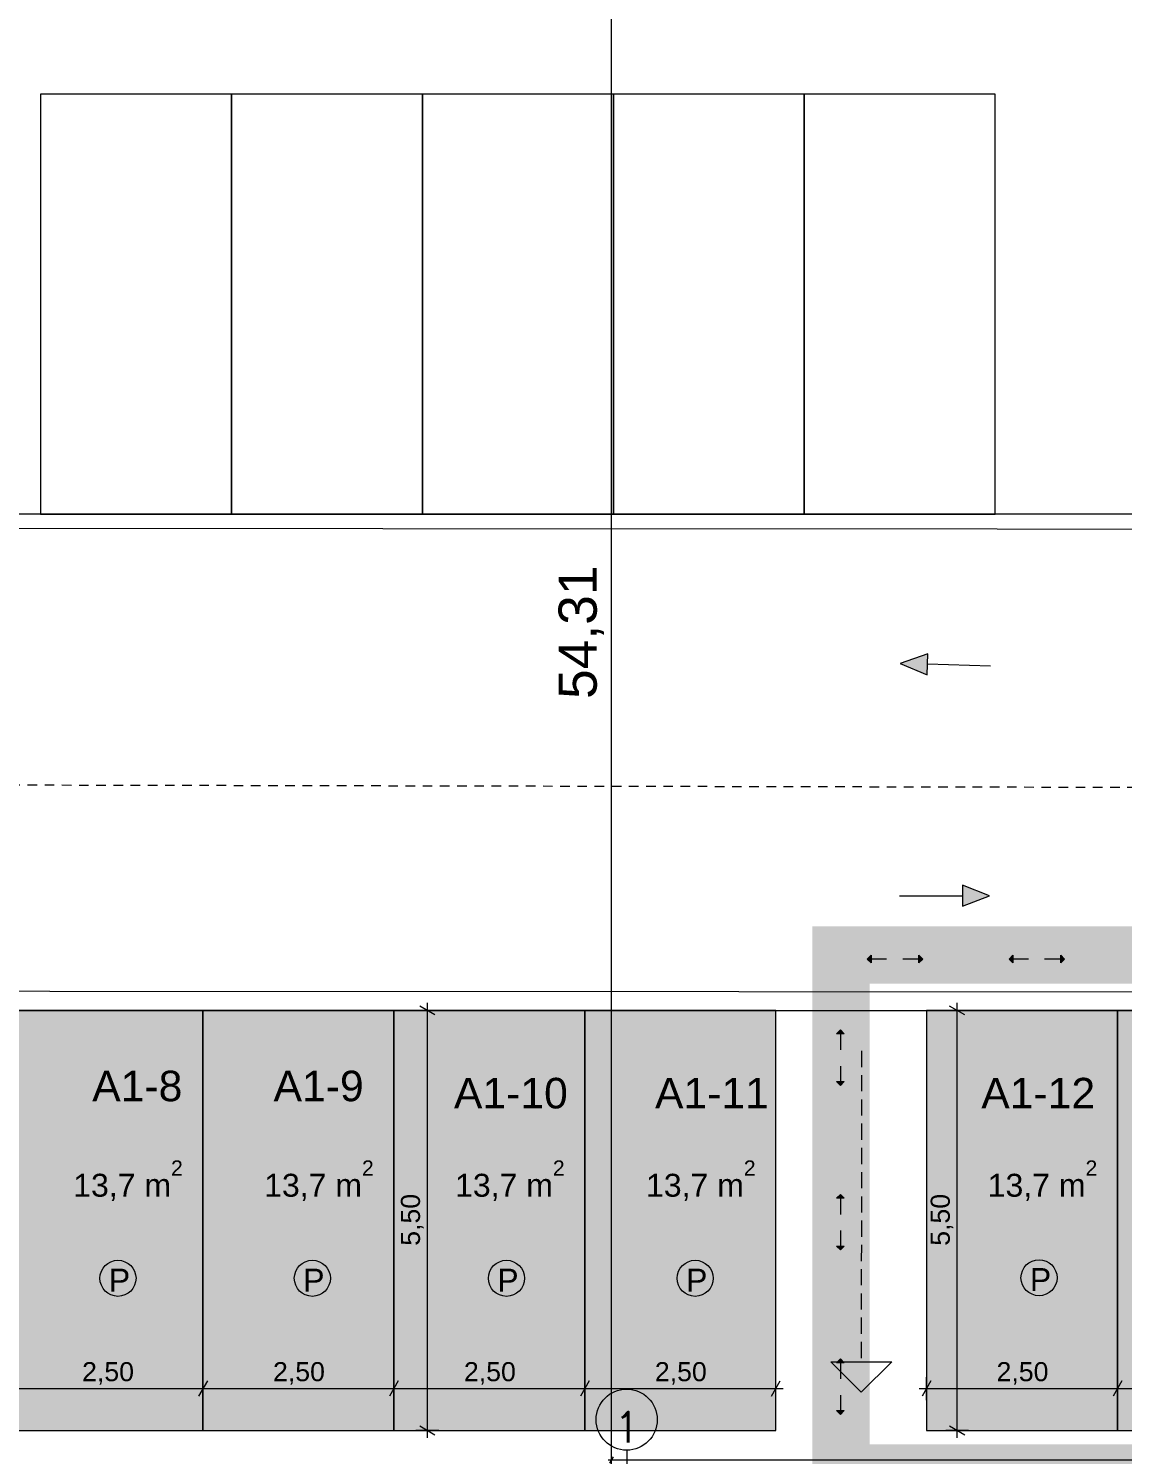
# Model space of a CAD drawing. Header units: metres. Extents: x 476297 to 476657, y 4620828 to 4621206.
# Drawn here: x 476383.03 to 476397.35, y 4620884.51 to 4620903.19 of the extents above; entities that cross this region are included whole.
import ezdxf

# ---------------------------------------------------------------- set-up
doc = ezdxf.new("R2010")
doc.units = ezdxf.units.M
doc.header["$MEASUREMENT"] = 0
for name, pattern in [('( Hidden )', [0.1875, 0.125, -0.0625]), ('Dashed', [0.423333, 0.211667, -0.211667]), ('Hidden Line', [0.3175, 0.211667, -0.105833])]:
    doc.linetypes.add(name, pattern=pattern)
for name, color, linetype in [('0_Pen_No__42_Pen_No__250', 7, 'Continuous'), ('________ ________', 7, 'Continuous'), ('Annotation - Text_Pen_No__7', 7, 'Continuous'), ('New2D Drafting - General_Pen_No__250_Pen_No__7', 7, 'Continuous'), ('New________ ________', 7, 'Continuous'), ('NewAnnotation - Text', 7, 'Continuous'), ('NewCar-Art', 7, 'Continuous'), ('Newgza', 7, 'Continuous'), ('NewNew_________ _________Pen_No__250', 7, 'Continuous'), ('NewNew_________ _________Pen_No__7', 7, 'Continuous'), ('Newpiket', 7, 'Continuous'), ('Newtopo_NL (1)$0$SAVELE_CONT-MJR', 7, 'Continuous'), ('Newzoma', 7, 'Continuous'), ('zoma', 7, 'Continuous'), ('zoma_Pen_No__5', 7, 'Continuous')]:
    doc.layers.add(name, color=color, linetype=linetype)
doc.styles.add('GENERATED_STYLE_1', font='arial.ttf')
doc.styles.add('GENERATED_STYLE_2', font='arial.ttf')
doc.dimstyles.new('GENERATED_STYLE__14', dxfattribs={"dimtxt": 0.5, "dimasz": 0.228, "dimexe": 0.18, "dimexo": 0.003, "dimgap": 0.09, "dimtad": 1, "dimzin": 0, "dimdsep": 46, "dimtxsty": 'GENERATED_STYLE_2', "dimblk": 'ARROWHEAD_2', "dimblk1": 'ARROWHEAD_2', "dimblk2": 'ARROWHEAD_2', "dimcen": 0.09, "dimclrd": 1, "dimclre": 1, "dimclrt": 1, "dimadec": 0, "dimazin": 0, "dimtfac": 1, "dimtdec": 4, "dimtmove": 2, "dimatfit": 3, "dimfxl": 1, "dimtolj": 1, "dimtzin": 0, "dimarcsym": 0})
doc.dimstyles.new('GENERATED_STYLE__16', dxfattribs={"dimtxt": 0.25, "dimasz": 0.152, "dimexe": 0.18, "dimexo": 0.003, "dimgap": 0.09, "dimtad": 1, "dimtih": 1, "dimtoh": 1, "dimzin": 0, "dimdsep": 46, "dimtxsty": 'GENERATED_STYLE_2', "dimblk": 'ARROWHEAD_2', "dimblk1": 'ARROWHEAD_2', "dimblk2": 'ARROWHEAD_2', "dimcen": 0.09, "dimclrd": 142, "dimclre": 142, "dimclrt": 150, "dimadec": 0, "dimazin": 0, "dimtfac": 1, "dimtdec": 4, "dimtmove": 0, "dimatfit": 3, "dimfxl": 1, "dimtolj": 1, "dimtzin": 0, "dimarcsym": 0})
doc.dimstyles.new('GENERATED_STYLE__17', dxfattribs={"dimtxt": 0.25, "dimasz": 0.152, "dimexe": 0.18, "dimexo": 0.003, "dimgap": 0.09, "dimtad": 1, "dimzin": 0, "dimdsep": 46, "dimtxsty": 'GENERATED_STYLE_2', "dimblk": 'ARROWHEAD_2', "dimblk1": 'ARROWHEAD_2', "dimblk2": 'ARROWHEAD_2', "dimcen": 0.09, "dimclrd": 142, "dimclre": 142, "dimclrt": 150, "dimadec": 0, "dimazin": 0, "dimtfac": 1, "dimtdec": 4, "dimtmove": 0, "dimatfit": 3, "dimfxl": 1, "dimtolj": 1, "dimtzin": 0, "dimarcsym": 0})
doc.dimstyles.new('GENERATED_STYLE__2', dxfattribs={"dimtxt": 0.2, "dimasz": 0.064421, "dimexe": 0.18, "dimexo": 0.003, "dimgap": 0.09, "dimtad": 1, "dimtih": 1, "dimtoh": 1, "dimzin": 0, "dimdsep": 46, "dimtxsty": 'GENERATED_STYLE_2', "dimblk": 'ARROWHEAD_2', "dimblk1": 'ARROWHEAD_2', "dimblk2": 'ARROWHEAD_2', "dimcen": 0.09, "dimclrd": 142, "dimclre": 142, "dimclrt": 142, "dimadec": 0, "dimazin": 0, "dimtfac": 1, "dimtdec": 4, "dimtmove": 2, "dimatfit": 3, "dimfxl": 1, "dimtolj": 1, "dimtzin": 0, "dimarcsym": 0})

# ---------------------------------------------------------------- blocks, each defined once
blk = doc.blocks.new('*D671', base_point=(476844.527, 4621385.791))
at = {"layer": 'zoma', "color": 1, "linetype": 'Continuous', "lineweight": 0, "transparency": 16777216}
for p, q in [((476390.813, 4620935.28), (476390.513, 4620935.453)), ((476390.663, 4620935.367), (476390.663, 4620935.513)), ((476390.888, 4620935.367), (476390.438, 4620935.367)), ((476390.662, 4620881.059), (476390.663, 4620935.367)), ((476390.512, 4620881.145), (476390.812, 4620880.972)), ((476390.887, 4620881.059), (476390.437, 4620881.059)), ((476390.662, 4620880.912), (476390.662, 4620881.059))]:
    blk.add_line(p, q, dxfattribs=at)
at = {"layer": 'zoma', "color": 1, "lineweight": 0, "transparency": 16777216, "insert": (476390.563, 4620894.406), "char_height": 0.5, "attachment_point": 7, "rotation": 89.9995, "style": 'GENERATED_STYLE_2'}
blk.add_mtext('\\A1;{\\pql;\\fArial CYR|b0|i0|c204|p34;54,31}', dxfattribs=at)
blk = doc.blocks.new('ARROWHEAD_2')
at = {"color": 0, "linetype": 'Continuous', "lineweight": 0}
for p, q in [((0, 0), (-1, 0)), ((-0.378, -0.655), (0.378, 0.655))]:
    blk.add_line(p, q, dxfattribs=at)
blk = doc.blocks.new('*D687', base_point=(476844.527, 4621385.791))
at = {"layer": 'Newzoma', "color": 142, "linetype": 'Continuous', "lineweight": 0, "transparency": 16777216}
for p, q in [((476382.871, 4620885.475), (476382.756, 4620885.275)), ((476382.813, 4620885.225), (476382.813, 4620885.525)), ((476385.371, 4620885.475), (476385.256, 4620885.275)), ((476385.313, 4620885.225), (476385.313, 4620885.525)), ((476382.813, 4620885.375), (476385.313, 4620885.375))]:
    blk.add_line(p, q, dxfattribs=at)
at = {"layer": 'Newzoma', "color": 150, "lineweight": 60, "transparency": 16777216, "insert": (476383.731, 4620885.425), "char_height": 0.25, "attachment_point": 7, "style": 'GENERATED_STYLE_2'}
blk.add_mtext('\\A1;{\\pql;\\fArial CYR|b0|i0|c204|p34;2,50}', dxfattribs=at)
blk = doc.blocks.new('*D688', base_point=(476844.527, 4621385.791))
at = {"layer": 'Newzoma', "color": 142, "linetype": 'Continuous', "lineweight": 0, "transparency": 16777216}
for p, q in [((476385.371, 4620885.475), (476385.256, 4620885.275)), ((476385.313, 4620885.225), (476385.313, 4620885.525)), ((476387.871, 4620885.475), (476387.756, 4620885.275)), ((476387.813, 4620885.225), (476387.813, 4620885.525)), ((476385.313, 4620885.375), (476387.813, 4620885.375))]:
    blk.add_line(p, q, dxfattribs=at)
at = {"layer": 'Newzoma', "color": 150, "lineweight": 60, "transparency": 16777216, "insert": (476386.231, 4620885.425), "char_height": 0.25, "attachment_point": 7, "style": 'GENERATED_STYLE_2'}
blk.add_mtext('\\A1;{\\pql;\\fArial CYR|b0|i0|c204|p34;2,50}', dxfattribs=at)
blk = doc.blocks.new('*D689', base_point=(476844.527, 4621385.791))
at = {"layer": 'Newzoma', "color": 142, "linetype": 'Continuous', "lineweight": 0, "transparency": 16777216}
for p, q in [((476387.871, 4620885.475), (476387.756, 4620885.275)), ((476387.813, 4620885.225), (476387.813, 4620885.525)), ((476390.371, 4620885.475), (476390.256, 4620885.275)), ((476390.313, 4620885.225), (476390.313, 4620885.525)), ((476387.813, 4620885.375), (476390.313, 4620885.375))]:
    blk.add_line(p, q, dxfattribs=at)
at = {"layer": 'Newzoma', "color": 150, "lineweight": 60, "transparency": 16777216, "insert": (476388.731, 4620885.425), "char_height": 0.25, "attachment_point": 7, "style": 'GENERATED_STYLE_2'}
blk.add_mtext('\\A1;{\\pql;\\fArial CYR|b0|i0|c204|p34;2,50}', dxfattribs=at)
blk = doc.blocks.new('*D690', base_point=(476844.527, 4621385.791))
at = {"layer": 'Newzoma', "color": 142, "linetype": 'Continuous', "lineweight": 0, "transparency": 16777216}
for p, q in [((476390.371, 4620885.475), (476390.256, 4620885.275)), ((476390.313, 4620885.225), (476390.313, 4620885.525)), ((476392.756, 4620885.275), (476392.871, 4620885.475)), ((476392.813, 4620885.225), (476392.813, 4620885.525)), ((476390.313, 4620885.375), (476392.813, 4620885.375)), ((476392.813, 4620885.375), (476392.911, 4620885.375))]:
    blk.add_line(p, q, dxfattribs=at)
at = {"layer": 'Newzoma', "color": 150, "lineweight": 60, "transparency": 16777216, "insert": (476391.231, 4620885.425), "char_height": 0.25, "attachment_point": 7, "style": 'GENERATED_STYLE_2'}
blk.add_mtext('\\A1;{\\pql;\\fArial CYR|b0|i0|c204|p34;2,50}', dxfattribs=at)
blk = doc.blocks.new('*D691', base_point=(476844.527, 4621385.791))
at = {"layer": 'Newzoma', "color": 142, "linetype": 'Continuous', "lineweight": 0, "transparency": 16777216}
for p, q in [((476394.845, 4620885.475), (476394.73, 4620885.275)), ((476394.787, 4620885.225), (476394.787, 4620885.525)), ((476397.345, 4620885.475), (476397.23, 4620885.275)), ((476397.287, 4620885.225), (476397.287, 4620885.525)), ((476394.69, 4620885.375), (476394.787, 4620885.375)), ((476394.787, 4620885.375), (476397.287, 4620885.375))]:
    blk.add_line(p, q, dxfattribs=at)
at = {"layer": 'Newzoma', "color": 150, "lineweight": 60, "transparency": 16777216, "insert": (476395.705, 4620885.425), "char_height": 0.25, "attachment_point": 7, "style": 'GENERATED_STYLE_2'}
blk.add_mtext('\\A1;{\\pql;\\fArial CYR|b0|i0|c204|p34;2,50}', dxfattribs=at)
blk = doc.blocks.new('*D692', base_point=(476844.527, 4621385.791))
at = {"layer": 'Newzoma', "color": 142, "linetype": 'Continuous', "lineweight": 0, "transparency": 16777216}
for p, q in [((476397.345, 4620885.475), (476397.23, 4620885.275)), ((476397.287, 4620885.225), (476397.287, 4620885.525)), ((476399.845, 4620885.475), (476399.73, 4620885.275)), ((476399.787, 4620885.225), (476399.787, 4620885.525)), ((476397.287, 4620885.375), (476399.787, 4620885.375))]:
    blk.add_line(p, q, dxfattribs=at)
at = {"layer": 'Newzoma', "color": 150, "lineweight": 60, "transparency": 16777216, "insert": (476398.205, 4620885.425), "char_height": 0.25, "attachment_point": 7, "style": 'GENERATED_STYLE_2'}
blk.add_mtext('\\A1;{\\pql;\\fArial CYR|b0|i0|c204|p34;2,50}', dxfattribs=at)
blk = doc.blocks.new('*D695', base_point=(476844.527, 4621385.791))
at = {"layer": 'Newzoma', "color": 142, "linetype": 'Continuous', "lineweight": 0, "transparency": 16777216}
for p, q in [((476368.445, 4620890.327), (476368.145, 4620890.327)), ((476368.395, 4620890.27), (476368.195, 4620890.385)), ((476368.295, 4620890.327), (476368.295, 4620890.425)), ((476368.295, 4620884.828), (476368.295, 4620890.327)), ((476368.195, 4620884.886), (476368.395, 4620884.77)), ((476368.445, 4620884.828), (476368.145, 4620884.828)), ((476368.295, 4620884.73), (476368.295, 4620884.828))]:
    blk.add_line(p, q, dxfattribs=at)
at = {"layer": 'Newzoma', "color": 150, "lineweight": 60, "transparency": 16777216, "insert": (476368.245, 4620887.245), "char_height": 0.25, "attachment_point": 7, "rotation": 90, "style": 'GENERATED_STYLE_2'}
blk.add_mtext('\\A1;{\\pql;\\fArial CYR|b0|i0|c204|p34;5,50}', dxfattribs=at)
blk = doc.blocks.new('*D696', base_point=(476844.527, 4621385.791))
at = {"layer": 'Newzoma', "color": 142, "linetype": 'Continuous', "lineweight": 0, "transparency": 16777216}
for p, q in [((476388.402, 4620890.327), (476388.102, 4620890.327)), ((476388.352, 4620890.27), (476388.152, 4620890.385)), ((476388.252, 4620890.327), (476388.252, 4620890.425)), ((476388.252, 4620884.828), (476388.252, 4620890.327)), ((476388.152, 4620884.886), (476388.352, 4620884.77)), ((476388.402, 4620884.828), (476388.102, 4620884.828)), ((476388.252, 4620884.73), (476388.252, 4620884.828))]:
    blk.add_line(p, q, dxfattribs=at)
at = {"layer": 'Newzoma', "color": 150, "lineweight": 60, "transparency": 16777216, "insert": (476388.202, 4620887.245), "char_height": 0.25, "attachment_point": 7, "rotation": 90, "style": 'GENERATED_STYLE_2'}
blk.add_mtext('\\A1;{\\pql;\\fArial CYR|b0|i0|c204|p34;5,50}', dxfattribs=at)
blk = doc.blocks.new('*D697', base_point=(476844.527, 4621385.791))
at = {"layer": 'Newzoma', "color": 142, "linetype": 'Continuous', "lineweight": 0, "transparency": 16777216}
for p, q in [((476395.339, 4620890.327), (476395.039, 4620890.327)), ((476395.289, 4620890.27), (476395.089, 4620890.385)), ((476395.189, 4620890.327), (476395.189, 4620890.425)), ((476395.189, 4620884.828), (476395.189, 4620890.327)), ((476395.089, 4620884.886), (476395.289, 4620884.77)), ((476395.339, 4620884.828), (476395.039, 4620884.828)), ((476395.189, 4620884.73), (476395.189, 4620884.828))]:
    blk.add_line(p, q, dxfattribs=at)
at = {"layer": 'Newzoma', "color": 150, "lineweight": 60, "transparency": 16777216, "insert": (476395.139, 4620887.245), "char_height": 0.25, "attachment_point": 7, "rotation": 90, "style": 'GENERATED_STYLE_2'}
blk.add_mtext('\\A1;{\\pql;\\fArial CYR|b0|i0|c204|p34;5,50}', dxfattribs=at)
blk = doc.blocks.new('Line_38', base_point=(476393.661, 4620885.764))
at = {"layer": 'NewCar-Art', "linetype": 'Continuous', "lineweight": 0}
for points in [[(476393.661, 4620885.764), (476393.611, 4620885.714), (476393.711, 4620885.714)], [(476393.661, 4620885.037), (476393.711, 4620885.087), (476393.611, 4620885.087)]]:
    blk.add_hatch(color=5, dxfattribs=at).paths.add_polyline_path(points)
at = {"layer": 'NewCar-Art', "color": 5, "linetype": 'Continuous', "lineweight": 0}
for p, q in [((476393.661, 4620885.764), (476393.611, 4620885.714)), ((476393.711, 4620885.714), (476393.611, 4620885.714)), ((476393.661, 4620885.764), (476393.711, 4620885.714)), ((476393.661, 4620885.037), (476393.611, 4620885.087)), ((476393.611, 4620885.087), (476393.711, 4620885.087)), ((476393.661, 4620885.037), (476393.711, 4620885.087))]:
    blk.add_line(p, q, dxfattribs=at)
at = {"layer": 'NewCar-Art', "color": 5, "linetype": 'Dashed', "lineweight": 0}
blk.add_line((476393.661, 4620885.714), (476393.661, 4620885.087), dxfattribs=at)
blk = doc.blocks.new('Line_39', base_point=(476393.661, 4620887.918))
at = {"layer": 'NewCar-Art', "linetype": 'Continuous', "lineweight": 0}
for points in [[(476393.661, 4620887.918), (476393.611, 4620887.868), (476393.711, 4620887.868)], [(476393.661, 4620887.192), (476393.711, 4620887.242), (476393.611, 4620887.242)]]:
    blk.add_hatch(color=5, dxfattribs=at).paths.add_polyline_path(points)
at = {"layer": 'NewCar-Art', "color": 5, "linetype": 'Continuous', "lineweight": 0}
for p, q in [((476393.661, 4620887.918), (476393.611, 4620887.868)), ((476393.711, 4620887.868), (476393.611, 4620887.868)), ((476393.661, 4620887.918), (476393.711, 4620887.868)), ((476393.661, 4620887.192), (476393.611, 4620887.242)), ((476393.611, 4620887.242), (476393.711, 4620887.242)), ((476393.661, 4620887.192), (476393.711, 4620887.242))]:
    blk.add_line(p, q, dxfattribs=at)
at = {"layer": 'NewCar-Art', "color": 5, "linetype": 'Dashed', "lineweight": 0}
blk.add_line((476393.661, 4620887.868), (476393.661, 4620887.242), dxfattribs=at)
blk = doc.blocks.new('Line_40', base_point=(476393.661, 4620890.072))
at = {"layer": 'NewCar-Art', "linetype": 'Continuous', "lineweight": 0}
for points in [[(476393.661, 4620890.072), (476393.611, 4620890.022), (476393.711, 4620890.022)], [(476393.661, 4620889.346), (476393.711, 4620889.396), (476393.611, 4620889.396)]]:
    blk.add_hatch(color=5, dxfattribs=at).paths.add_polyline_path(points)
at = {"layer": 'NewCar-Art', "color": 5, "linetype": 'Continuous', "lineweight": 0}
for p, q in [((476393.661, 4620890.072), (476393.611, 4620890.022)), ((476393.711, 4620890.022), (476393.611, 4620890.022)), ((476393.661, 4620890.072), (476393.711, 4620890.022)), ((476393.661, 4620889.346), (476393.611, 4620889.396)), ((476393.611, 4620889.396), (476393.711, 4620889.396)), ((476393.661, 4620889.346), (476393.711, 4620889.396))]:
    blk.add_line(p, q, dxfattribs=at)
at = {"layer": 'NewCar-Art', "color": 5, "linetype": 'Dashed', "lineweight": 0}
blk.add_line((476393.661, 4620890.022), (476393.661, 4620889.396), dxfattribs=at)
blk = doc.blocks.new('Line_41', base_point=(476396.596, 4620891))
at = {"layer": 'NewCar-Art', "linetype": 'Continuous', "lineweight": 0}
for points in [[(476395.869, 4620891), (476395.919, 4620890.95), (476395.919, 4620891.05)], [(476396.596, 4620891), (476396.546, 4620891.05), (476396.546, 4620890.95)]]:
    blk.add_hatch(color=5, dxfattribs=at).paths.add_polyline_path(points)
at = {"layer": 'NewCar-Art', "color": 5, "linetype": 'Continuous', "lineweight": 0}
for p, q in [((476395.869, 4620891), (476395.919, 4620891.05)), ((476395.919, 4620891.05), (476395.919, 4620890.95)), ((476396.596, 4620891), (476396.546, 4620891.05)), ((476396.546, 4620890.95), (476396.546, 4620891.05)), ((476395.869, 4620891), (476395.919, 4620890.95)), ((476396.596, 4620891), (476396.546, 4620890.95))]:
    blk.add_line(p, q, dxfattribs=at)
at = {"layer": 'NewCar-Art', "color": 5, "linetype": 'Dashed', "lineweight": 0}
blk.add_line((476396.546, 4620891), (476395.919, 4620891), dxfattribs=at)
blk = doc.blocks.new('Line_50', base_point=(476394.739, 4620891))
at = {"layer": 'NewCar-Art', "linetype": 'Continuous', "lineweight": 0}
for points in [[(476394.012, 4620891), (476394.062, 4620890.95), (476394.062, 4620891.05)], [(476394.739, 4620891), (476394.689, 4620891.05), (476394.689, 4620890.95)]]:
    blk.add_hatch(color=5, dxfattribs=at).paths.add_polyline_path(points)
at = {"layer": 'NewCar-Art', "color": 5, "linetype": 'Continuous', "lineweight": 0}
for p, q in [((476394.012, 4620891), (476394.062, 4620891.05)), ((476394.062, 4620891.05), (476394.062, 4620890.95)), ((476394.739, 4620891), (476394.689, 4620891.05)), ((476394.689, 4620890.95), (476394.689, 4620891.05)), ((476394.012, 4620891), (476394.062, 4620890.95)), ((476394.739, 4620891), (476394.689, 4620890.95))]:
    blk.add_line(p, q, dxfattribs=at)
at = {"layer": 'NewCar-Art', "color": 5, "linetype": 'Dashed', "lineweight": 0}
blk.add_line((476394.689, 4620891), (476394.062, 4620891), dxfattribs=at)
blk = doc.blocks.new('*D944', base_point=(476844.527, 4621385.791))
at = {"layer": 'zoma', "color": 142, "linetype": 'Continuous', "lineweight": 0, "transparency": 16777216}
for p, q in [((476390.687, 4620884.483), (476390.638, 4620884.399)), ((476390.662, 4620884.377), (476390.662, 4620884.504)), ((476432.438, 4620884.399), (476432.487, 4620884.483)), ((476432.462, 4620884.377), (476432.462, 4620884.504)), ((476390.621, 4620884.441), (476390.662, 4620884.441)), ((476390.662, 4620884.441), (476432.462, 4620884.441)), ((476432.462, 4620884.441), (476432.504, 4620884.441))]:
    blk.add_line(p, q, dxfattribs=at)
at = {"layer": 'zoma', "color": 142, "lineweight": 0, "transparency": 16777216, "insert": (476411.786, 4620884.481), "char_height": 0.2, "attachment_point": 7, "style": 'GENERATED_STYLE_2'}
blk.add_mtext('\\A1;{\\pql;\\fArial CYR|b0|i0|c204|p34;41,80}', dxfattribs=at)

msp = doc.modelspace()

# ---------------------------------------------------------------- hatches: boundary and pattern name
at = {"layer": 'New2D Drafting - General_Pen_No__250_Pen_No__7', "linetype": 'Continuous', "lineweight": 0}
msp.add_hatch(color=248, dxfattribs=at).paths.add_polyline_path([(476393.293, 4620883.928), (476400.368, 4620883.928), (476400.368, 4620881.058), (476401.212, 4620881.058), (476401.212, 4620883.928), (476422.034, 4620883.928), (476422.034, 4620881.058), (476422.823, 4620881.058), (476422.823, 4620884.643), (476394.043, 4620884.643), (476394.043, 4620890.679), (476405.246, 4620890.679), (476405.246, 4620889.969), (476405.997, 4620889.969), (476405.997, 4620891.429), (476393.293, 4620891.429), (476393.293, 4620884.643)])
at = {"layer": 'New________ ________', "linetype": 'Continuous', "lineweight": 0}
for color, points in [(255, [(476394.444, 4620894.87), (476394.797, 4620894.723), (476394.805, 4620894.997)]), (255, [(476395.258, 4620891.692), (476395.614, 4620891.829), (476395.258, 4620891.966)]), (39, [(476385.313, 4620884.828), (476385.313, 4620890.328), (476382.813, 4620890.328), (476382.813, 4620884.828)]), (39, [(476387.813, 4620884.828), (476387.813, 4620890.328), (476385.313, 4620890.328), (476385.313, 4620884.828)]), (39, [(476390.313, 4620884.828), (476390.313, 4620890.328), (476387.813, 4620890.328), (476387.813, 4620884.828)]), (39, [(476392.813, 4620884.828), (476392.813, 4620890.328), (476390.313, 4620890.328), (476390.313, 4620884.828)]), (39, [(476397.287, 4620884.828), (476397.287, 4620890.328), (476394.787, 4620890.328), (476394.787, 4620884.828)]), (39, [(476399.787, 4620884.828), (476399.787, 4620890.328), (476397.287, 4620890.328), (476397.287, 4620884.828)])]:
    msp.add_hatch(color=color, dxfattribs=at).paths.add_polyline_path(points)

# ---------------------------------------------------------------- linework, layer by layer
at = {"layer": '0_Pen_No__42_Pen_No__250', "color": 5, "linetype": 'Continuous', "lineweight": 0}
msp.add_circle((476390.862, 4620884.968), 0.4, dxfattribs=at)
at = {"layer": 'New________ ________', "color": 7, "linetype": 'Continuous', "lineweight": 0}
msp.add_lwpolyline([(476347.763, 4620884.461, -0.374285), (476343.297, 4620880.556), (476333.571, 4620880.513, -0.39839), (476329.963, 4620884.117, -0.287987), (476336.153, 4620890.592), (476341.998, 4620890.592), (476356.253, 4620890.592), (476419.382, 4620890.562, 0.855784), (476419.839, 4620896.615), (476347.449, 4620896.656, -0.417589), (476342.713, 4620900.023), (476342.719, 4620943.171)], format="xyb", dxfattribs=at)
at = {"layer": 'New________ ________', "color": 7, "linetype": 'Continuous', "lineweight": 0, "flags": 128}
for points in [[(476385.688, 4620896.828), (476385.688, 4620902.328), (476383.188, 4620902.328), (476383.188, 4620896.828)], [(476388.188, 4620896.828), (476388.188, 4620902.328), (476385.688, 4620902.328), (476385.688, 4620896.828)], [(476390.688, 4620896.828), (476390.688, 4620902.328), (476388.188, 4620902.328), (476388.188, 4620896.828)], [(476393.188, 4620896.828), (476393.188, 4620902.328), (476390.688, 4620902.328), (476390.688, 4620896.828)], [(476395.688, 4620896.828), (476395.688, 4620902.328), (476393.188, 4620902.328), (476393.188, 4620896.828)], [(476394.444, 4620894.87), (476394.797, 4620894.723), (476394.805, 4620894.997)], [(476395.258, 4620891.692), (476395.614, 4620891.829), (476395.258, 4620891.966)], [(476385.313, 4620884.828), (476385.313, 4620890.328), (476382.813, 4620890.328), (476382.813, 4620884.828)], [(476387.813, 4620884.828), (476387.813, 4620890.328), (476385.313, 4620890.328), (476385.313, 4620884.828)], [(476390.313, 4620884.828), (476390.313, 4620890.328), (476387.813, 4620890.328), (476387.813, 4620884.828)], [(476392.813, 4620884.828), (476392.813, 4620890.328), (476390.313, 4620890.328), (476390.313, 4620884.828)], [(476397.287, 4620884.828), (476397.287, 4620890.328), (476394.787, 4620890.328), (476394.787, 4620884.828)], [(476399.787, 4620884.828), (476399.787, 4620890.328), (476397.287, 4620890.328), (476397.287, 4620884.828)]]:
    msp.add_lwpolyline(points, close=True, dxfattribs=at)
at = {"layer": 'New________ ________', "color": 7, "linetype": 'Continuous', "lineweight": 0}
for points in [[(476394.805, 4620894.997), (476394.444, 4620894.87), (476394.797, 4620894.723)], [(476395.258, 4620891.692), (476395.614, 4620891.829), (476395.258, 4620891.966)]]:
    msp.add_lwpolyline(points, close=True, dxfattribs=at)
for points in [[(476395.624, 4620894.836), (476394.801, 4620894.86)], [(476394.434, 4620891.828), (476395.258, 4620891.829)]]:
    msp.add_lwpolyline(points, dxfattribs=at)
at = {"layer": 'New________ ________', "color": 7, "linetype": '( Hidden )', "lineweight": 0}
msp.add_lwpolyline([(476419.142, 4620893.201), (476347.851, 4620893.349)], dxfattribs=at)
at = {"layer": 'Newgza', "color": 7, "linetype": 'Continuous', "lineweight": 0, "flags": 128}
msp.add_lwpolyline([(476342.002, 4620890.328), (476419.391, 4620890.328, 0.925617), (476419.391, 4620896.828), (476347.447, 4620896.828, -0.417677)], format="xyb", dxfattribs=at)
at = {"layer": 'NewNew_________ _________Pen_No__250', "color": 7, "linetype": 'Hidden Line', "lineweight": 0}
msp.add_line((476393.937, 4620889.797), (476393.933, 4620885.726), dxfattribs=at)
at = {"layer": 'NewNew_________ _________Pen_No__7', "color": 7, "linetype": 'Continuous', "lineweight": 0}
for p, q in [((476393.933, 4620885.326), (476393.533, 4620885.726)), ((476393.533, 4620885.726), (476394.333, 4620885.726)), ((476393.933, 4620885.326), (476394.333, 4620885.726))]:
    msp.add_line(p, q, dxfattribs=at)
at = {"layer": 'Newtopo_NL (1)$0$SAVELE_CONT-MJR', "color": 7, "linetype": 'Continuous', "lineweight": 0}
for centre in [(476384.201, 4620886.819), (476386.746, 4620886.819), (476389.287, 4620886.819), (476391.758, 4620886.819), (476396.261, 4620886.827)]:
    msp.add_circle(centre, 0.236, dxfattribs=at)
at = {"layer": 'zoma_Pen_No__5', "color": 5, "linetype": 'Continuous', "lineweight": 0}
msp.add_line((476390.862, 4620884.568), (476390.862, 4620859.857), dxfattribs=at)

# ---------------------------------------------------------------- block references
at = {"layer": 'NewCar-Art', "color": 5, "linetype": 'Dashed', "lineweight": 0}
for name, p in [('Line_50', (476394.739, 4620891)), ('Line_41', (476396.596, 4620891)), ('Line_40', (476393.661, 4620890.072)), ('Line_39', (476393.661, 4620887.918)), ('Line_38', (476393.661, 4620885.764))]:
    msp.add_blockref(name, p, dxfattribs=at)

# ---------------------------------------------------------------- texts
at = {"layer": '________ ________', "color": 7, "lineweight": 0, "char_height": 0.3, "attachment_point": 7, "style": 'GENERATED_STYLE_1'}
for insert in [(476383.615, 4620887.832), (476386.115, 4620887.832), (476388.615, 4620887.832), (476391.115, 4620887.832), (476395.589, 4620887.832)]:
    msp.add_mtext('{\\fArial|b0|i0|c0|p34;13,7 m{\\H0.66x;\\S2^  ;}}', dxfattribs=dict(at, insert=insert))
at = {"layer": 'Annotation - Text_Pen_No__7', "color": 5, "linetype": 'Continuous', "lineweight": 0, "insert": (476390.865, 4620885.067), "char_height": 0.4, "attachment_point": 2}
msp.add_mtext('\\A1;{\\pqc;\\Ftxt.shx;1}', dxfattribs=at)
at = {"layer": 'NewAnnotation - Text', "color": 7, "linetype": 'Continuous', "lineweight": 0, "char_height": 0.3, "attachment_point": 2, "style": 'GENERATED_STYLE_1'}
for insert in [(476384.221, 4620886.945), (476386.766, 4620886.945), (476389.307, 4620886.945), (476391.779, 4620886.945), (476396.281, 4620886.953)]:
    msp.add_mtext('\\A1;{\\pqc;\\fArial|b0|i0|c0|p34;P}', dxfattribs=dict(at, insert=insert))
at = {"layer": 'Newpiket', "color": 1, "linetype": 'Continuous', "lineweight": 0, "char_height": 0.4, "attachment_point": 1, "style": 'GENERATED_STYLE_1'}
for s, insert in [('\\A1;{\\pql;\\fArial|b0|i0|c0|p34;A\\fArial|b0|i0|c0|p34;1\\fArial|b0|i0|c0|p34;-8}', (476383.864, 4620889.538)), ('\\A1;{\\pql;\\fArial|b0|i0|c0|p34;A\\fArial|b0|i0|c0|p34;1\\fArial|b0|i0|c0|p34;-9}', (476386.238, 4620889.538)), ('\\A1;{\\pql;\\fArial|b0|i0|c0|p34;A\\fArial|b0|i0|c0|p34;1\\fArial|b0|i0|c0|p34;-10}', (476388.6, 4620889.444)), ('\\A1;{\\pql;\\fArial|b0|i0|c0|p34;A\\fArial|b0|i0|c0|p34;1\\fArial|b0|i0|c0|p34;-11}', (476391.233, 4620889.444)), ('\\A1;{\\pql;\\fArial|b0|i0|c0|p34;A\\fArial|b0|i0|c0|p34;1\\fArial|b0|i0|c0|p34;-12}', (476395.505, 4620889.444))]:
    msp.add_mtext(s, dxfattribs=dict(at, insert=insert))

# ---------------------------------------------------------------- dimensions: what is measured, and where the dimension line sits
at = {"layer": 'Newzoma', "color": 142, "linetype": 'Continuous', "lineweight": 0}
for base, p1, p2, picture, middle in [((476368.295, 4620890.327), (476419.974, 4620884.828), (476419.806, 4620890.327), '*D695', (476368.12, 4620887.57)), ((476388.252, 4620890.327), (476439.931, 4620884.828), (476439.763, 4620890.327), '*D696', (476388.077, 4620887.57)), ((476395.189, 4620890.327), (476446.868, 4620884.828), (476446.7, 4620890.327), '*D697', (476395.014, 4620887.57))]:
    dim = msp.add_linear_dim(base=base, p1=p1, p2=p2, angle=90, dimstyle='GENERATED_STYLE__17', dxfattribs=at)
    dim.commit()
    dim.dimension.update_dxf_attribs({"geometry": picture, "text_midpoint": middle, "dimtype": 160, "text_rotation": 90})
for base, p1, p2, picture, middle in [((476397.287, 4620885.375), (476394.787, 4620886.239), (476397.287, 4620886.239), '*D691', (476396.029, 4620885.55)), ((476399.787, 4620885.375), (476397.287, 4620886.239), (476399.787, 4620886.135), '*D692', (476398.529, 4620885.55)), ((476390.313, 4620885.375), (476387.813, 4620885.191), (476390.313, 4620885.794), '*D689', (476389.055, 4620885.55)), ((476392.813, 4620885.375), (476390.313, 4620885.794), (476392.813, 4620885.873), '*D690', (476391.555, 4620885.55)), ((476385.313, 4620885.375), (476382.813, 4620884.828), (476385.313, 4620884.828), '*D687', (476384.055, 4620885.55)), ((476387.813, 4620885.375), (476385.313, 4620884.828), (476387.813, 4620885.191), '*D688', (476386.555, 4620885.55))]:
    dim = msp.add_linear_dim(base=base, p1=p1, p2=p2, dimstyle='GENERATED_STYLE__16', dxfattribs=at)
    dim.commit()
    dim.dimension.update_dxf_attribs({"geometry": picture, "text_midpoint": middle, "dimtype": 160})
at = {"layer": 'zoma', "color": 1, "linetype": 'Continuous', "lineweight": 0}
dim = msp.add_linear_dim(base=(476390.663, 4620935.367), p1=(476432.463, 4620881.058), p2=(476390.663, 4620935.367), angle=89.9995, dimstyle='GENERATED_STYLE__14', dxfattribs=at)
dim.commit()
dim.dimension.update_dxf_attribs({"geometry": '*D671', "text_midpoint": (476390.313, 4620895.246), "dimtype": 160, "text_rotation": 89.9995})
at = {"layer": 'zoma', "color": 142, "linetype": 'Continuous', "lineweight": 0}
dim = msp.add_linear_dim(base=(476432.462, 4620884.441), p1=(476390.662, 4620882.582), p2=(476432.462, 4620882.582), dimstyle='GENERATED_STYLE__2', dxfattribs=at)
dim.commit()
dim.dimension.update_dxf_attribs({"geometry": '*D944', "text_midpoint": (476412.122, 4620884.581), "dimtype": 160})

doc.saveas('drawing.dxf')
